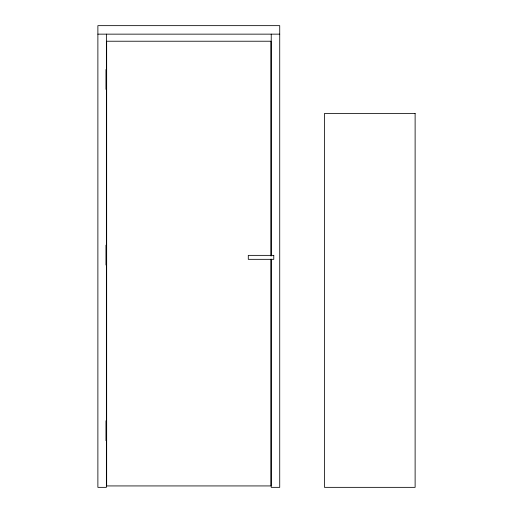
<?xml version="1.0" encoding="UTF-8"?>
<svg xmlns="http://www.w3.org/2000/svg" width="513" height="513" viewBox="0 0 513 513"><rect width="100%" height="100%" fill="white"/><g stroke="black" fill="none" stroke-linecap="round" stroke-linejoin="round"><path stroke-width="0.77" d="M97.88 34.147L279.726 34.147M106.659 69.556L105.979 69.556L105.979 89.384L106.659 89.384M106.659 245.169L105.979 245.169L105.979 264.997L106.659 264.997M106.659 420.788L105.979 420.788L105.979 440.616L106.659 440.616M271.23 34.147L271.23 255.942M271.23 259.148L271.23 487.35L279.726 487.35L279.726 25.65L97.88 25.65L97.88 487.35L106.377 487.35L106.377 34.147M270.947 255.968L270.947 41.226L106.659 41.226L106.659 485.933L270.947 485.933L270.947 259.174M415.12 113.456L324.479 113.456L324.479 487.35L415.12 487.35L415.12 113.456M273.775 255.365L248.286 255.365L248.286 259.334L273.775 259.334L273.775 255.365"/></g></svg>
